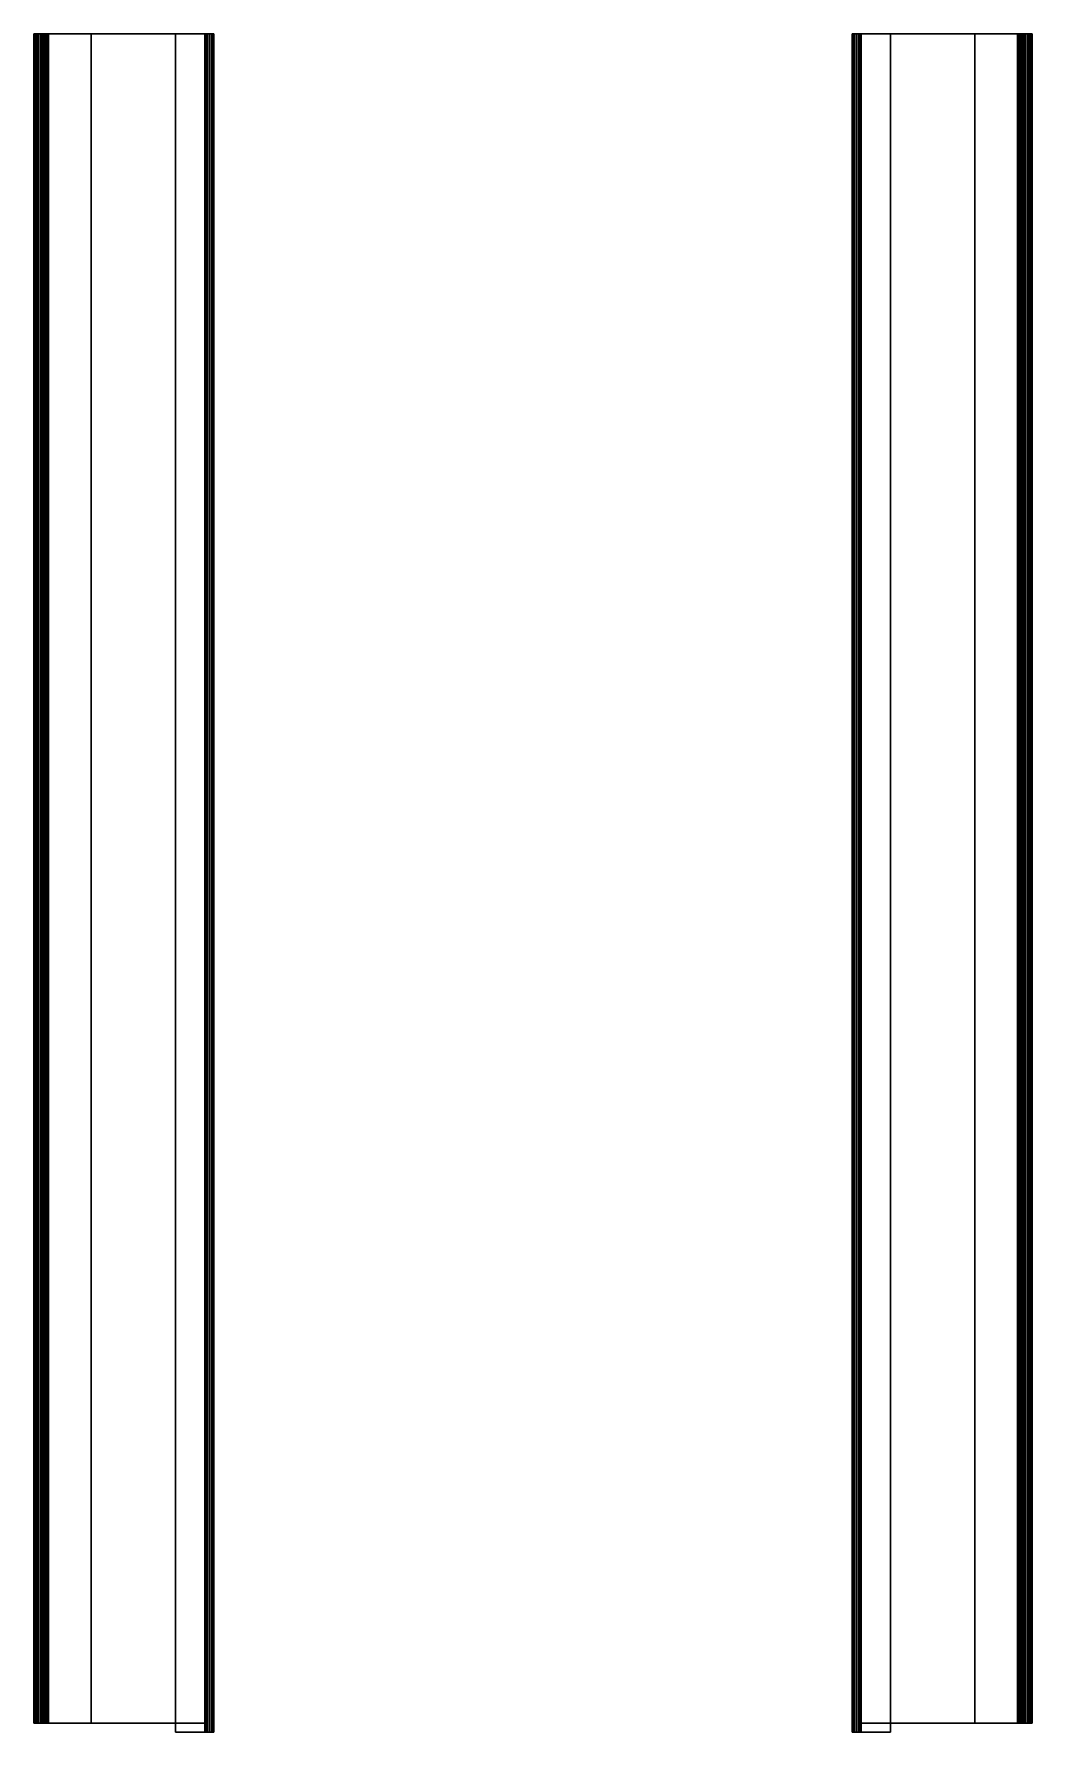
# Model space of a CAD drawing. Header units: inches. Extents: x 0 to 227, y 0 to 386.
import ezdxf

# ---------------------------------------------------------------- set-up
doc = ezdxf.new("R2010")
doc.units = ezdxf.units.IN
doc.header["$MEASUREMENT"] = 0
doc.layers.add('ACESSORIOS', color=252, linetype='CONTINUOUS')

msp = doc.modelspace()

# ---------------------------------------------------------------- linework, layer by layer
at = {"layer": 'ACESSORIOS'}
for points in [[(0, 386, 4.49), (0, 386, 12.91), (0, 2, 12.91), (0, 2, 4.49)], [(0, 2, 49), (0, 2, 45.79), (0, 386, 45.79), (0, 386, 49)], [(1.49, 386, 49), (0, 386, 49), (0, 2, 49), (1.49, 2, 49)], [(1.49, 386, 49), (1.49, 2, 49), (0, 2, 49), (0, 386, 49)], [(1.49, 386, 4.49), (0, 386, 4.49), (0, 386, 12.91), (1.49, 386, 12.91)], [(0, 386, 45.79), (0, 386, 49), (1.49, 386, 49), (1.49, 386, 45.79)], [(1, 2, 15), (1, 386, 15), (1, 386, 43.7), (1, 2, 43.7)], [(1, 386, 15), (1, 386, 43.7), (2.48, 386, 43.7), (2.48, 386, 15)], [(1.49, 386, 4.49), (1.49, 386, 12.91), (1.49, 2, 12.91), (1.49, 2, 4.49)], [(1.49, 2, 49), (1.49, 2, 45.79), (1.49, 386, 45.79), (1.49, 386, 49)], [(2.48, 2, 15), (2.48, 386, 15), (2.48, 386, 43.7), (2.48, 2, 43.7)], [(38.82, 386, 2.98), (2.99, 386, 2.99), (2.99, 2, 2.99), (38.82, 2, 2.98)], [(38.82, 386, 1.5), (2.99, 386, 1.5), (2.99, 2, 1.5), (38.82, 2, 1.5)], [(38.82, 386, 2.98), (38.82, 386, 1.5), (2.99, 386, 1.5), (2.99, 386, 2.99)], [(12.99, 386), (3.29, 386), (3.29, 2), (12.99, 2)], [(3.29, 386, 1.5), (12.99, 386, 1.5), (12.99, 386), (3.29, 386)], [(3.29, 2), (3.29, 386), (3.29, 386, 1.5), (3.29, 2, 1.5)], [(12.99, 386, 1.5), (3.29, 386, 1.5), (3.29, 2, 1.5), (12.99, 2, 1.5)], [(12.99, 2), (12.99, 386), (12.99, 386, 1.5), (12.99, 2, 1.5)], [(38.82, 0, 15.1), (38.82, 386, 15.1), (32.2, 386, 15.1), (32.2, 0, 15.1)], [(38.82, 0, 13.62), (38.82, 386, 13.61), (32.2, 386, 13.61), (32.2, 0, 13.61)], [(32.2, 0, 13.61), (32.2, 0, 15.1), (32.2, 386, 15.1), (32.2, 386, 13.61)], [(32.2, 386, 13.61), (32.2, 386, 15.1), (38.82, 386, 15.1), (38.82, 386, 13.62)], [(39.41, 0, 13.01), (39.41, 0, 3.59), (39.41, 386, 3.59), (39.41, 386, 13.01)], [(39.41, 386, 13.01), (40.9, 386, 13.01), (40.9, 386, 3.59), (39.41, 386, 3.59)], [(40.9, 0, 13.01), (40.9, 0, 3.59), (40.9, 386, 3.59), (40.9, 386, 13.01)], [(186.02, 0, 13.01), (186.02, 0, 3.59), (186.02, 386, 3.59), (186.02, 386, 13.01)], [(187.51, 386, 13.01), (186.02, 386, 13.01), (186.02, 386, 3.59), (187.51, 386, 3.59)], [(187.51, 0, 13.01), (187.51, 0, 3.59), (187.52, 386, 3.59), (187.52, 386, 13.01)], [(188.11, 0, 15.1), (188.11, 386, 15.1), (194.72, 386, 15.1), (194.72, 0, 15.1)], [(188.11, 0, 13.62), (188.11, 386, 13.61), (194.72, 386, 13.61), (194.72, 0, 13.61)], [(188.11, 386, 2.98), (223.94, 386, 2.99), (223.94, 2, 2.99), (188.11, 2, 2.98)], [(188.11, 386, 1.5), (223.94, 386, 1.5), (223.94, 2, 1.5), (188.11, 2, 1.5)], [(194.72, 386, 13.61), (194.72, 386, 15.1), (188.11, 386, 15.1), (188.11, 386, 13.62)], [(188.11, 386, 2.98), (188.11, 386, 1.5), (223.94, 386, 1.5), (223.94, 386, 2.99)], [(194.72, 0, 13.61), (194.72, 0, 15.1), (194.72, 386, 15.1), (194.72, 386, 13.61)], [(213.94, 2), (213.94, 386), (213.94, 386, 1.5), (213.94, 2, 1.5)], [(213.94, 386, 1.5), (223.64, 386, 1.5), (223.64, 386), (213.94, 386)], [(223.64, 386), (213.94, 386), (213.94, 2), (223.64, 2)], [(223.64, 386, 1.5), (213.94, 386, 1.5), (213.94, 2, 1.5), (223.64, 2, 1.5)], [(223.64, 2), (223.64, 386), (223.64, 386, 1.5), (223.64, 2, 1.5)], [(224.44, 2, 15), (224.44, 386, 15), (224.44, 386, 43.7), (224.44, 2, 43.7)], [(225.92, 386, 15), (225.92, 386, 43.7), (224.44, 386, 43.7), (224.44, 386, 15)], [(225.44, 386, 4.49), (225.44, 386, 12.91), (225.44, 2, 12.91), (225.44, 2, 4.49)], [(225.44, 2, 49), (225.44, 2, 45.79), (225.44, 386, 45.79), (225.44, 386, 49)], [(225.44, 386, 49), (226.92, 386, 49), (226.92, 2, 49), (225.44, 2, 49)], [(225.44, 386, 49), (225.44, 2, 49), (226.92, 2, 49), (226.92, 386, 49)], [(225.44, 386, 4.49), (226.92, 386, 4.49), (226.92, 386, 12.91), (225.44, 386, 12.91)], [(226.92, 386, 45.79), (226.92, 386, 49), (225.44, 386, 49), (225.44, 386, 45.79)], [(225.92, 2, 15), (225.92, 386, 15), (225.92, 386, 43.7), (225.92, 2, 43.7)], [(226.92, 386, 4.49), (226.92, 386, 12.91), (226.92, 2, 12.91), (226.92, 2, 4.49)], [(226.92, 2, 49), (226.92, 2, 45.79), (226.92, 386, 45.79), (226.92, 386, 49)], [(1.49, 2, 4.49), (0, 2, 4.49), (0, 2, 12.91), (1.49, 2, 12.91)], [(0, 2, 45.79), (0, 2, 49), (1.49, 2, 49), (1.49, 2, 45.79)], [(1, 2, 15), (1, 2, 43.7), (2.48, 2, 43.7), (2.48, 2, 15)], [(38.82, 2, 2.98), (38.82, 2, 1.5), (2.99, 2, 1.5), (2.99, 2, 2.99)], [(3.29, 2, 1.5), (12.99, 2, 1.5), (12.99, 2), (3.29, 2)], [(38.82, 0, 2.98), (38.82, 2, 2.98), (38.82, 2, 1.5), (38.82, 0, 1.5)], [(188.11, 2, 2.98), (188.11, 2, 1.5), (223.94, 2, 1.5), (223.94, 2, 2.99)], [(188.11, 2, 1.5), (188.11, 0, 1.5), (188.11, 0, 2.98), (188.11, 2, 2.98)], [(213.94, 2, 1.5), (223.64, 2, 1.5), (223.64, 2), (213.94, 2)], [(225.92, 2, 15), (225.92, 2, 43.7), (224.44, 2, 43.7), (224.44, 2, 15)], [(225.44, 2, 4.49), (226.92, 2, 4.49), (226.92, 2, 12.91), (225.44, 2, 12.91)], [(226.92, 2, 45.79), (226.92, 2, 49), (225.44, 2, 49), (225.44, 2, 45.79)], [(32.2, 0, 13.61), (32.2, 0, 15.1), (38.82, 0, 15.1), (38.82, 0, 13.62)], [(39.41, 0, 13.01), (40.9, 0, 13.01), (40.9, 0, 3.59), (39.41, 0, 3.59)], [(187.51, 0, 13.01), (186.02, 0, 13.01), (186.02, 0, 3.59), (187.51, 0, 3.59)], [(194.72, 0, 13.61), (194.72, 0, 15.1), (188.11, 0, 15.1), (188.11, 0, 13.62)]]:
    msp.add_3dface(points, dxfattribs=at)

# ---------------------------------------------------------------- meshes
mesh = msp.add_polymesh((2, 7), dxfattribs=at)
for k, corner in enumerate([(2.99, 386, 2.99), (2.6, 386, 3.04), (2.24, 386, 3.19), (1.92, 386, 3.42), (1.69, 386, 3.73), (1.54, 386, 4.1), (1.49, 386, 4.49), (2.99, 386, 1.5), (2.21, 386, 1.6), (1.49, 386, 1.9), (0.87, 386, 2.37), (0.4, 386, 2.99), (0.1, 386, 3.71), (0, 386, 4.49)]):
    mesh.set_mesh_vertex(divmod(k, 7), corner)
mesh = msp.add_polymesh((2, 7), dxfattribs=at)
for k, corner in enumerate([(1.49, 386, 12.91), (1.49, 386, 13), (1.51, 386, 13.09), (1.54, 386, 13.17), (1.59, 386, 13.25), (1.64, 386, 13.32), (1.71, 386, 13.38), (0, 386, 12.91), (0.02, 386, 13.22), (0.09, 386, 13.52), (0.2, 386, 13.81), (0.36, 386, 14.08), (0.55, 386, 14.32), (0.78, 386, 14.53)]):
    mesh.set_mesh_vertex(divmod(k, 7), corner)
mesh = msp.add_polymesh((2, 7), dxfattribs=at)
for k, corner in enumerate([(0.78, 386, 44.17), (0.55, 386, 44.38), (0.36, 386, 44.62), (0.2, 386, 44.89), (0.09, 386, 45.18), (0.02, 386, 45.48), (0, 386, 45.79), (1.71, 386, 45.32), (1.64, 386, 45.38), (1.59, 386, 45.45), (1.54, 386, 45.53), (1.51, 386, 45.61), (1.49, 386, 45.7), (1.49, 386, 45.79)]):
    mesh.set_mesh_vertex(divmod(k, 7), corner)
mesh = msp.add_polymesh((2, 7), dxfattribs=at)
for k, corner in enumerate([(2.99, 2, 1.5), (2.21, 2, 1.6), (1.49, 2, 1.9), (0.87, 2, 2.37), (0.4, 2, 2.99), (0.1, 2, 3.71), (0, 2, 4.49), (2.99, 386, 1.5), (2.21, 386, 1.6), (1.49, 386, 1.9), (0.87, 386, 2.37), (0.4, 386, 2.99), (0.1, 386, 3.71), (0, 386, 4.49)]):
    mesh.set_mesh_vertex(divmod(k, 7), corner)
mesh = msp.add_polymesh((2, 7), dxfattribs=at)
for k, corner in enumerate([(0, 386, 12.91), (0.02, 386, 13.22), (0.09, 386, 13.52), (0.2, 386, 13.81), (0.36, 386, 14.08), (0.55, 386, 14.32), (0.78, 386, 14.53), (0, 2, 12.91), (0.02, 2, 13.22), (0.09, 2, 13.52), (0.2, 2, 13.81), (0.36, 2, 14.08), (0.55, 2, 14.32), (0.78, 2, 14.53)]):
    mesh.set_mesh_vertex(divmod(k, 7), corner)
mesh = msp.add_polymesh((2, 7), dxfattribs=at)
for k, corner in enumerate([(0, 2, 45.79), (0.02, 2, 45.48), (0.09, 2, 45.18), (0.2, 2, 44.89), (0.36, 2, 44.62), (0.55, 2, 44.38), (0.78, 2, 44.17), (0, 386, 45.79), (0.02, 386, 45.48), (0.09, 386, 45.18), (0.2, 386, 44.89), (0.36, 386, 44.62), (0.55, 386, 44.38), (0.78, 386, 44.17)]):
    mesh.set_mesh_vertex(divmod(k, 7), corner)
mesh = msp.add_polymesh((2, 7), dxfattribs=at)
for k, corner in enumerate([(0.78, 386, 14.53), (0.84, 386, 14.59), (0.9, 386, 14.66), (0.94, 386, 14.74), (0.97, 386, 14.82), (0.99, 386, 14.91), (1, 386, 15), (1.71, 386, 13.38), (1.93, 386, 13.59), (2.13, 386, 13.83), (2.28, 386, 14.1), (2.39, 386, 14.39), (2.46, 386, 14.69), (2.48, 386, 15)]):
    mesh.set_mesh_vertex(divmod(k, 7), corner)
mesh = msp.add_polymesh((2, 7), dxfattribs=at)
for k, corner in enumerate([(2.48, 386, 43.7), (2.46, 386, 44.01), (2.39, 386, 44.31), (2.28, 386, 44.6), (2.13, 386, 44.87), (1.93, 386, 45.11), (1.71, 386, 45.32), (1, 386, 43.7), (0.99, 386, 43.79), (0.97, 386, 43.88), (0.94, 386, 43.96), (0.9, 386, 44.04), (0.84, 386, 44.11), (0.78, 386, 44.17)]):
    mesh.set_mesh_vertex(divmod(k, 7), corner)
mesh = msp.add_polymesh((2, 7), dxfattribs=at)
for k, corner in enumerate([(1, 2, 15), (0.99, 2, 14.91), (0.97, 2, 14.82), (0.94, 2, 14.74), (0.9, 2, 14.66), (0.84, 2, 14.59), (0.78, 2, 14.53), (1, 386, 15), (0.99, 386, 14.91), (0.97, 386, 14.82), (0.94, 386, 14.74), (0.9, 386, 14.66), (0.84, 386, 14.59), (0.78, 386, 14.53)]):
    mesh.set_mesh_vertex(divmod(k, 7), corner)
mesh = msp.add_polymesh((2, 7), dxfattribs=at)
for k, corner in enumerate([(0.78, 386, 44.17), (0.84, 386, 44.11), (0.9, 386, 44.04), (0.94, 386, 43.96), (0.97, 386, 43.88), (0.99, 386, 43.79), (1, 386, 43.7), (0.78, 2, 44.17), (0.84, 2, 44.11), (0.9, 2, 44.04), (0.94, 2, 43.96), (0.97, 2, 43.88), (0.99, 2, 43.79), (1, 2, 43.7)]):
    mesh.set_mesh_vertex(divmod(k, 7), corner)
mesh = msp.add_polymesh((2, 7), dxfattribs=at)
for k, corner in enumerate([(2.99, 386, 2.99), (2.6, 386, 3.04), (2.24, 386, 3.19), (1.92, 386, 3.42), (1.69, 386, 3.73), (1.54, 386, 4.1), (1.49, 386, 4.49), (2.99, 2, 2.99), (2.6, 2, 3.04), (2.24, 2, 3.19), (1.92, 2, 3.42), (1.69, 2, 3.73), (1.54, 2, 4.1), (1.49, 2, 4.49)]):
    mesh.set_mesh_vertex(divmod(k, 7), corner)
mesh = msp.add_polymesh((2, 7), dxfattribs=at)
for k, corner in enumerate([(1.49, 2, 45.79), (1.49, 2, 45.7), (1.51, 2, 45.61), (1.54, 2, 45.53), (1.59, 2, 45.45), (1.64, 2, 45.38), (1.71, 2, 45.32), (1.49, 386, 45.79), (1.49, 386, 45.7), (1.51, 386, 45.61), (1.54, 386, 45.53), (1.59, 386, 45.45), (1.64, 386, 45.38), (1.71, 386, 45.32)]):
    mesh.set_mesh_vertex(divmod(k, 7), corner)
mesh = msp.add_polymesh((2, 7), dxfattribs=at)
for k, corner in enumerate([(1.71, 2, 13.38), (1.64, 2, 13.32), (1.59, 2, 13.25), (1.54, 2, 13.17), (1.51, 2, 13.09), (1.49, 2, 13), (1.49, 2, 12.91), (1.71, 386, 13.38), (1.64, 386, 13.32), (1.59, 386, 13.25), (1.54, 386, 13.17), (1.51, 386, 13.09), (1.49, 386, 13), (1.49, 386, 12.91)]):
    mesh.set_mesh_vertex(divmod(k, 7), corner)
mesh = msp.add_polymesh((2, 7), dxfattribs=at)
for k, corner in enumerate([(2.48, 386, 15), (2.46, 386, 14.69), (2.39, 386, 14.39), (2.28, 386, 14.1), (2.13, 386, 13.83), (1.93, 386, 13.59), (1.71, 386, 13.38), (2.48, 2, 15), (2.46, 2, 14.69), (2.39, 2, 14.39), (2.28, 2, 14.1), (2.13, 2, 13.83), (1.93, 2, 13.59), (1.71, 2, 13.38)]):
    mesh.set_mesh_vertex(divmod(k, 7), corner)
mesh = msp.add_polymesh((2, 7), dxfattribs=at)
for k, corner in enumerate([(1.71, 386, 45.32), (1.93, 386, 45.11), (2.13, 386, 44.87), (2.28, 386, 44.6), (2.39, 386, 44.31), (2.46, 386, 44.01), (2.48, 386, 43.7), (1.71, 2, 45.32), (1.93, 2, 45.11), (2.13, 2, 44.87), (2.28, 2, 44.6), (2.39, 2, 44.31), (2.46, 2, 44.01), (2.48, 2, 43.7)]):
    mesh.set_mesh_vertex(divmod(k, 7), corner)
mesh = msp.add_polymesh((2, 7), dxfattribs=at)
for k, corner in enumerate([(38.82, 386, 13.62), (38.97, 386, 13.59), (39.12, 386, 13.53), (39.24, 386, 13.44), (39.33, 386, 13.31), (39.39, 386, 13.17), (39.41, 386, 13.01), (38.82, 386, 15.1), (39.35, 386, 15.03), (39.86, 386, 14.82), (40.29, 386, 14.49), (40.62, 386, 14.06), (40.83, 386, 13.55), (40.9, 386, 13.01)]):
    mesh.set_mesh_vertex(divmod(k, 7), corner)
mesh = msp.add_polymesh((2, 7), dxfattribs=at)
for k, corner in enumerate([(38.82, 386, 2.98), (38.97, 386, 3.01), (39.12, 386, 3.07), (39.24, 386, 3.16), (39.33, 386, 3.28), (39.39, 386, 3.43), (39.41, 386, 3.59), (38.82, 386, 1.5), (39.35, 386, 1.57), (39.86, 386, 1.78), (40.29, 386, 2.11), (40.62, 386, 2.54), (40.83, 386, 3.05), (40.9, 386, 3.59)]):
    mesh.set_mesh_vertex(divmod(k, 7), corner)
mesh = msp.add_polymesh((2, 7), dxfattribs=at)
for k, corner in enumerate([(38.82, 0, 15.1), (39.35, 0, 15.03), (39.86, 0, 14.82), (40.29, 0, 14.49), (40.62, 0, 14.06), (40.83, 0, 13.55), (40.9, 0, 13.01), (38.82, 386, 15.1), (39.35, 386, 15.03), (39.86, 386, 14.82), (40.29, 386, 14.49), (40.62, 386, 14.06), (40.83, 386, 13.55), (40.9, 386, 13.01)]):
    mesh.set_mesh_vertex(divmod(k, 7), corner)
mesh = msp.add_polymesh((2, 7), dxfattribs=at)
for k, corner in enumerate([(38.82, 386, 13.62), (38.97, 386, 13.59), (39.12, 386, 13.53), (39.24, 386, 13.44), (39.33, 386, 13.31), (39.39, 386, 13.17), (39.41, 386, 13.01), (38.82, 0, 13.62), (38.97, 0, 13.59), (39.12, 0, 13.53), (39.24, 0, 13.44), (39.33, 0, 13.31), (39.39, 0, 13.17), (39.41, 0, 13.01)]):
    mesh.set_mesh_vertex(divmod(k, 7), corner)
mesh = msp.add_polymesh((2, 7), dxfattribs=at)
for k, corner in enumerate([(38.82, 0, 2.98), (38.97, 0, 3.01), (39.12, 0, 3.07), (39.24, 0, 3.16), (39.33, 0, 3.28), (39.39, 0, 3.43), (39.41, 0, 3.59), (38.82, 386, 2.98), (38.97, 386, 3.01), (39.12, 386, 3.07), (39.24, 386, 3.16), (39.33, 386, 3.28), (39.39, 386, 3.43), (39.41, 386, 3.59)]):
    mesh.set_mesh_vertex(divmod(k, 7), corner)
mesh = msp.add_polymesh((2, 7), dxfattribs=at)
for k, corner in enumerate([(38.82, 386, 1.5), (39.35, 386, 1.57), (39.86, 386, 1.78), (40.29, 386, 2.11), (40.62, 386, 2.54), (40.83, 386, 3.05), (40.9, 386, 3.59), (38.82, 0, 1.5), (39.35, 0, 1.57), (39.86, 0, 1.78), (40.29, 0, 2.11), (40.62, 0, 2.54), (40.83, 0, 3.05), (40.9, 0, 3.59)]):
    mesh.set_mesh_vertex(divmod(k, 7), corner)
mesh = msp.add_polymesh((2, 7), dxfattribs=at)
for k, corner in enumerate([(188.11, 386, 13.62), (187.95, 386, 13.59), (187.81, 386, 13.53), (187.68, 386, 13.44), (187.59, 386, 13.31), (187.53, 386, 13.17), (187.51, 386, 13.01), (188.11, 386, 15.1), (187.57, 386, 15.03), (187.07, 386, 14.82), (186.63, 386, 14.49), (186.3, 386, 14.06), (186.09, 386, 13.55), (186.02, 386, 13.01)]):
    mesh.set_mesh_vertex(divmod(k, 7), corner)
mesh = msp.add_polymesh((2, 7), dxfattribs=at)
for k, corner in enumerate([(188.11, 386, 2.98), (187.95, 386, 3.01), (187.81, 386, 3.07), (187.68, 386, 3.16), (187.59, 386, 3.28), (187.53, 386, 3.43), (187.51, 386, 3.59), (188.11, 386, 1.5), (187.57, 386, 1.57), (187.07, 386, 1.78), (186.63, 386, 2.11), (186.3, 386, 2.54), (186.09, 386, 3.05), (186.02, 386, 3.59)]):
    mesh.set_mesh_vertex(divmod(k, 7), corner)
mesh = msp.add_polymesh((2, 7), dxfattribs=at)
for k, corner in enumerate([(188.11, 0, 15.1), (187.57, 0, 15.03), (187.07, 0, 14.82), (186.63, 0, 14.49), (186.3, 0, 14.06), (186.09, 0, 13.55), (186.02, 0, 13.01), (188.11, 386, 15.1), (187.57, 386, 15.03), (187.07, 386, 14.82), (186.63, 386, 14.49), (186.3, 386, 14.06), (186.09, 386, 13.55), (186.02, 386, 13.01)]):
    mesh.set_mesh_vertex(divmod(k, 7), corner)
mesh = msp.add_polymesh((2, 7), dxfattribs=at)
for k, corner in enumerate([(188.11, 386, 1.5), (187.57, 386, 1.57), (187.07, 386, 1.78), (186.63, 386, 2.11), (186.3, 386, 2.54), (186.09, 386, 3.05), (186.02, 386, 3.59), (188.11, 0, 1.5), (187.57, 0, 1.57), (187.07, 0, 1.78), (186.63, 0, 2.11), (186.3, 0, 2.54), (186.09, 0, 3.05), (186.02, 0, 3.59)]):
    mesh.set_mesh_vertex(divmod(k, 7), corner)
mesh = msp.add_polymesh((2, 7), dxfattribs=at)
for k, corner in enumerate([(188.11, 386, 13.62), (187.95, 386, 13.59), (187.81, 386, 13.53), (187.68, 386, 13.44), (187.59, 386, 13.31), (187.53, 386, 13.17), (187.51, 386, 13.01), (188.11, 0, 13.62), (187.95, 0, 13.59), (187.81, 0, 13.53), (187.68, 0, 13.44), (187.59, 0, 13.31), (187.53, 0, 13.17), (187.51, 0, 13.01)]):
    mesh.set_mesh_vertex(divmod(k, 7), corner)
mesh = msp.add_polymesh((2, 7), dxfattribs=at)
for k, corner in enumerate([(188.11, 0, 2.98), (187.95, 0, 3.01), (187.81, 0, 3.07), (187.68, 0, 3.16), (187.59, 0, 3.28), (187.53, 0, 3.43), (187.51, 0, 3.59), (188.11, 386, 2.98), (187.95, 386, 3.01), (187.81, 386, 3.07), (187.68, 386, 3.16), (187.59, 386, 3.28), (187.53, 386, 3.43), (187.51, 386, 3.59)]):
    mesh.set_mesh_vertex(divmod(k, 7), corner)
mesh = msp.add_polymesh((2, 7), dxfattribs=at)
for k, corner in enumerate([(223.94, 386, 2.99), (224.33, 386, 3.04), (224.69, 386, 3.19), (225, 386, 3.42), (225.24, 386, 3.73), (225.39, 386, 4.1), (225.44, 386, 4.49), (223.94, 386, 1.5), (224.71, 386, 1.6), (225.43, 386, 1.9), (226.05, 386, 2.37), (226.52, 386, 2.99), (226.82, 386, 3.71), (226.92, 386, 4.49)]):
    mesh.set_mesh_vertex(divmod(k, 7), corner)
mesh = msp.add_polymesh((2, 7), dxfattribs=at)
for k, corner in enumerate([(223.94, 2, 1.5), (224.71, 2, 1.6), (225.43, 2, 1.9), (226.05, 2, 2.37), (226.52, 2, 2.99), (226.82, 2, 3.71), (226.92, 2, 4.49), (223.94, 386, 1.5), (224.71, 386, 1.6), (225.43, 386, 1.9), (226.05, 386, 2.37), (226.52, 386, 2.99), (226.82, 386, 3.71), (226.92, 386, 4.49)]):
    mesh.set_mesh_vertex(divmod(k, 7), corner)
mesh = msp.add_polymesh((2, 7), dxfattribs=at)
for k, corner in enumerate([(223.94, 386, 2.99), (224.33, 386, 3.04), (224.69, 386, 3.19), (225, 386, 3.42), (225.24, 386, 3.73), (225.39, 386, 4.1), (225.44, 386, 4.49), (223.94, 2, 2.99), (224.33, 2, 3.04), (224.69, 2, 3.19), (225, 2, 3.42), (225.24, 2, 3.73), (225.39, 2, 4.1), (225.44, 2, 4.49)]):
    mesh.set_mesh_vertex(divmod(k, 7), corner)
mesh = msp.add_polymesh((2, 7), dxfattribs=at)
for k, corner in enumerate([(226.15, 386, 14.53), (226.08, 386, 14.59), (226.03, 386, 14.66), (225.98, 386, 14.74), (225.95, 386, 14.82), (225.93, 386, 14.91), (225.92, 386, 15), (225.21, 386, 13.38), (224.99, 386, 13.59), (224.8, 386, 13.83), (224.64, 386, 14.1), (224.53, 386, 14.39), (224.46, 386, 14.69), (224.44, 386, 15)]):
    mesh.set_mesh_vertex(divmod(k, 7), corner)
mesh = msp.add_polymesh((2, 7), dxfattribs=at)
for k, corner in enumerate([(224.44, 386, 43.7), (224.46, 386, 44.01), (224.53, 386, 44.31), (224.64, 386, 44.6), (224.8, 386, 44.87), (224.99, 386, 45.11), (225.21, 386, 45.32), (225.92, 386, 43.7), (225.93, 386, 43.79), (225.95, 386, 43.88), (225.98, 386, 43.96), (226.03, 386, 44.04), (226.08, 386, 44.11), (226.15, 386, 44.17)]):
    mesh.set_mesh_vertex(divmod(k, 7), corner)
mesh = msp.add_polymesh((2, 7), dxfattribs=at)
for k, corner in enumerate([(224.44, 386, 15), (224.46, 386, 14.69), (224.53, 386, 14.39), (224.64, 386, 14.1), (224.8, 386, 13.83), (224.99, 386, 13.59), (225.21, 386, 13.38), (224.44, 2, 15), (224.46, 2, 14.69), (224.53, 2, 14.39), (224.64, 2, 14.1), (224.8, 2, 13.83), (224.99, 2, 13.59), (225.21, 2, 13.38)]):
    mesh.set_mesh_vertex(divmod(k, 7), corner)
mesh = msp.add_polymesh((2, 7), dxfattribs=at)
for k, corner in enumerate([(225.21, 386, 45.32), (224.99, 386, 45.11), (224.8, 386, 44.87), (224.64, 386, 44.6), (224.53, 386, 44.31), (224.46, 386, 44.01), (224.44, 386, 43.7), (225.21, 2, 45.32), (224.99, 2, 45.11), (224.8, 2, 44.87), (224.64, 2, 44.6), (224.53, 2, 44.31), (224.46, 2, 44.01), (224.44, 2, 43.7)]):
    mesh.set_mesh_vertex(divmod(k, 7), corner)
mesh = msp.add_polymesh((2, 7), dxfattribs=at)
for k, corner in enumerate([(225.44, 386, 12.91), (225.43, 386, 13), (225.41, 386, 13.09), (225.38, 386, 13.17), (225.34, 386, 13.25), (225.28, 386, 13.32), (225.21, 386, 13.38), (226.92, 386, 12.91), (226.9, 386, 13.22), (226.83, 386, 13.52), (226.72, 386, 13.81), (226.57, 386, 14.08), (226.37, 386, 14.32), (226.15, 386, 14.53)]):
    mesh.set_mesh_vertex(divmod(k, 7), corner)
mesh = msp.add_polymesh((2, 7), dxfattribs=at)
for k, corner in enumerate([(226.15, 386, 44.17), (226.37, 386, 44.38), (226.57, 386, 44.62), (226.72, 386, 44.89), (226.83, 386, 45.18), (226.9, 386, 45.48), (226.92, 386, 45.79), (225.21, 386, 45.32), (225.28, 386, 45.38), (225.34, 386, 45.45), (225.38, 386, 45.53), (225.41, 386, 45.61), (225.43, 386, 45.7), (225.44, 386, 45.79)]):
    mesh.set_mesh_vertex(divmod(k, 7), corner)
mesh = msp.add_polymesh((2, 7), dxfattribs=at)
for k, corner in enumerate([(225.44, 2, 45.79), (225.43, 2, 45.7), (225.41, 2, 45.61), (225.38, 2, 45.53), (225.34, 2, 45.45), (225.28, 2, 45.38), (225.21, 2, 45.32), (225.44, 386, 45.79), (225.43, 386, 45.7), (225.41, 386, 45.61), (225.38, 386, 45.53), (225.34, 386, 45.45), (225.28, 386, 45.38), (225.21, 386, 45.32)]):
    mesh.set_mesh_vertex(divmod(k, 7), corner)
mesh = msp.add_polymesh((2, 7), dxfattribs=at)
for k, corner in enumerate([(225.21, 2, 13.38), (225.28, 2, 13.32), (225.34, 2, 13.25), (225.38, 2, 13.17), (225.41, 2, 13.09), (225.43, 2, 13), (225.44, 2, 12.91), (225.21, 386, 13.38), (225.28, 386, 13.32), (225.34, 386, 13.25), (225.38, 386, 13.17), (225.41, 386, 13.09), (225.43, 386, 13), (225.44, 386, 12.91)]):
    mesh.set_mesh_vertex(divmod(k, 7), corner)
mesh = msp.add_polymesh((2, 7), dxfattribs=at)
for k, corner in enumerate([(225.92, 2, 15), (225.93, 2, 14.91), (225.95, 2, 14.82), (225.98, 2, 14.74), (226.03, 2, 14.66), (226.08, 2, 14.59), (226.15, 2, 14.53), (225.92, 386, 15), (225.93, 386, 14.91), (225.95, 386, 14.82), (225.98, 386, 14.74), (226.03, 386, 14.66), (226.08, 386, 14.59), (226.15, 386, 14.53)]):
    mesh.set_mesh_vertex(divmod(k, 7), corner)
mesh = msp.add_polymesh((2, 7), dxfattribs=at)
for k, corner in enumerate([(226.15, 386, 44.17), (226.08, 386, 44.11), (226.03, 386, 44.04), (225.98, 386, 43.96), (225.95, 386, 43.88), (225.93, 386, 43.79), (225.92, 386, 43.7), (226.15, 2, 44.17), (226.08, 2, 44.11), (226.03, 2, 44.04), (225.98, 2, 43.96), (225.95, 2, 43.88), (225.93, 2, 43.79), (225.92, 2, 43.7)]):
    mesh.set_mesh_vertex(divmod(k, 7), corner)
mesh = msp.add_polymesh((2, 7), dxfattribs=at)
for k, corner in enumerate([(226.92, 386, 12.91), (226.9, 386, 13.22), (226.83, 386, 13.52), (226.72, 386, 13.81), (226.57, 386, 14.08), (226.37, 386, 14.32), (226.15, 386, 14.53), (226.92, 2, 12.91), (226.9, 2, 13.22), (226.83, 2, 13.52), (226.72, 2, 13.81), (226.57, 2, 14.08), (226.37, 2, 14.32), (226.15, 2, 14.53)]):
    mesh.set_mesh_vertex(divmod(k, 7), corner)
mesh = msp.add_polymesh((2, 7), dxfattribs=at)
for k, corner in enumerate([(226.92, 2, 45.79), (226.9, 2, 45.48), (226.83, 2, 45.18), (226.72, 2, 44.89), (226.57, 2, 44.62), (226.37, 2, 44.38), (226.15, 2, 44.17), (226.92, 386, 45.79), (226.9, 386, 45.48), (226.83, 386, 45.18), (226.72, 386, 44.89), (226.57, 386, 44.62), (226.37, 386, 44.38), (226.15, 386, 44.17)]):
    mesh.set_mesh_vertex(divmod(k, 7), corner)
mesh = msp.add_polymesh((2, 7), dxfattribs=at)
for k, corner in enumerate([(2.99, 2, 2.99), (2.6, 2, 3.04), (2.24, 2, 3.19), (1.92, 2, 3.42), (1.69, 2, 3.73), (1.54, 2, 4.1), (1.49, 2, 4.49), (2.99, 2, 1.5), (2.21, 2, 1.6), (1.49, 2, 1.9), (0.87, 2, 2.37), (0.4, 2, 2.99), (0.1, 2, 3.71), (0, 2, 4.49)]):
    mesh.set_mesh_vertex(divmod(k, 7), corner)
mesh = msp.add_polymesh((2, 7), dxfattribs=at)
for k, corner in enumerate([(1.49, 2, 12.91), (1.49, 2, 13), (1.51, 2, 13.09), (1.54, 2, 13.17), (1.59, 2, 13.25), (1.64, 2, 13.32), (1.71, 2, 13.38), (0, 2, 12.91), (0.02, 2, 13.22), (0.09, 2, 13.52), (0.2, 2, 13.81), (0.36, 2, 14.08), (0.55, 2, 14.32), (0.78, 2, 14.53)]):
    mesh.set_mesh_vertex(divmod(k, 7), corner)
mesh = msp.add_polymesh((2, 7), dxfattribs=at)
for k, corner in enumerate([(0.78, 2, 44.17), (0.55, 2, 44.38), (0.36, 2, 44.62), (0.2, 2, 44.89), (0.09, 2, 45.18), (0.02, 2, 45.48), (0, 2, 45.79), (1.71, 2, 45.32), (1.64, 2, 45.38), (1.59, 2, 45.45), (1.54, 2, 45.53), (1.51, 2, 45.61), (1.49, 2, 45.7), (1.49, 2, 45.79)]):
    mesh.set_mesh_vertex(divmod(k, 7), corner)
mesh = msp.add_polymesh((2, 7), dxfattribs=at)
for k, corner in enumerate([(0.78, 2, 14.53), (0.84, 2, 14.59), (0.9, 2, 14.66), (0.94, 2, 14.74), (0.97, 2, 14.82), (0.99, 2, 14.91), (1, 2, 15), (1.71, 2, 13.38), (1.93, 2, 13.59), (2.13, 2, 13.83), (2.28, 2, 14.1), (2.39, 2, 14.39), (2.46, 2, 14.69), (2.48, 2, 15)]):
    mesh.set_mesh_vertex(divmod(k, 7), corner)
mesh = msp.add_polymesh((2, 7), dxfattribs=at)
for k, corner in enumerate([(2.48, 2, 43.7), (2.46, 2, 44.01), (2.39, 2, 44.31), (2.28, 2, 44.6), (2.13, 2, 44.87), (1.93, 2, 45.11), (1.71, 2, 45.32), (1, 2, 43.7), (0.99, 2, 43.79), (0.97, 2, 43.88), (0.94, 2, 43.96), (0.9, 2, 44.04), (0.84, 2, 44.11), (0.78, 2, 44.17)]):
    mesh.set_mesh_vertex(divmod(k, 7), corner)
mesh = msp.add_polymesh((2, 7), dxfattribs=at)
for k, corner in enumerate([(223.94, 2, 2.99), (224.33, 2, 3.04), (224.69, 2, 3.19), (225, 2, 3.42), (225.24, 2, 3.73), (225.39, 2, 4.1), (225.44, 2, 4.49), (223.94, 2, 1.5), (224.71, 2, 1.6), (225.43, 2, 1.9), (226.05, 2, 2.37), (226.52, 2, 2.99), (226.82, 2, 3.71), (226.92, 2, 4.49)]):
    mesh.set_mesh_vertex(divmod(k, 7), corner)
mesh = msp.add_polymesh((2, 7), dxfattribs=at)
for k, corner in enumerate([(226.15, 2, 14.53), (226.08, 2, 14.59), (226.03, 2, 14.66), (225.98, 2, 14.74), (225.95, 2, 14.82), (225.93, 2, 14.91), (225.92, 2, 15), (225.21, 2, 13.38), (224.99, 2, 13.59), (224.8, 2, 13.83), (224.64, 2, 14.1), (224.53, 2, 14.39), (224.46, 2, 14.69), (224.44, 2, 15)]):
    mesh.set_mesh_vertex(divmod(k, 7), corner)
mesh = msp.add_polymesh((2, 7), dxfattribs=at)
for k, corner in enumerate([(224.44, 2, 43.7), (224.46, 2, 44.01), (224.53, 2, 44.31), (224.64, 2, 44.6), (224.8, 2, 44.87), (224.99, 2, 45.11), (225.21, 2, 45.32), (225.92, 2, 43.7), (225.93, 2, 43.79), (225.95, 2, 43.88), (225.98, 2, 43.96), (226.03, 2, 44.04), (226.08, 2, 44.11), (226.15, 2, 44.17)]):
    mesh.set_mesh_vertex(divmod(k, 7), corner)
mesh = msp.add_polymesh((2, 7), dxfattribs=at)
for k, corner in enumerate([(225.44, 2, 12.91), (225.43, 2, 13), (225.41, 2, 13.09), (225.38, 2, 13.17), (225.34, 2, 13.25), (225.28, 2, 13.32), (225.21, 2, 13.38), (226.92, 2, 12.91), (226.9, 2, 13.22), (226.83, 2, 13.52), (226.72, 2, 13.81), (226.57, 2, 14.08), (226.37, 2, 14.32), (226.15, 2, 14.53)]):
    mesh.set_mesh_vertex(divmod(k, 7), corner)
mesh = msp.add_polymesh((2, 7), dxfattribs=at)
for k, corner in enumerate([(226.15, 2, 44.17), (226.37, 2, 44.38), (226.57, 2, 44.62), (226.72, 2, 44.89), (226.83, 2, 45.18), (226.9, 2, 45.48), (226.92, 2, 45.79), (225.21, 2, 45.32), (225.28, 2, 45.38), (225.34, 2, 45.45), (225.38, 2, 45.53), (225.41, 2, 45.61), (225.43, 2, 45.7), (225.44, 2, 45.79)]):
    mesh.set_mesh_vertex(divmod(k, 7), corner)
mesh = msp.add_polymesh((2, 7), dxfattribs=at)
for k, corner in enumerate([(38.82, 0, 13.62), (38.97, 0, 13.59), (39.12, 0, 13.53), (39.24, 0, 13.44), (39.33, 0, 13.31), (39.39, 0, 13.17), (39.41, 0, 13.01), (38.82, 0, 15.1), (39.35, 0, 15.03), (39.86, 0, 14.82), (40.29, 0, 14.49), (40.62, 0, 14.06), (40.83, 0, 13.55), (40.9, 0, 13.01)]):
    mesh.set_mesh_vertex(divmod(k, 7), corner)
mesh = msp.add_polymesh((2, 7), dxfattribs=at)
for k, corner in enumerate([(38.82, 0, 2.98), (38.97, 0, 3.01), (39.12, 0, 3.07), (39.24, 0, 3.16), (39.33, 0, 3.28), (39.39, 0, 3.43), (39.41, 0, 3.59), (38.82, 0, 1.5), (39.35, 0, 1.57), (39.86, 0, 1.78), (40.29, 0, 2.11), (40.62, 0, 2.54), (40.83, 0, 3.05), (40.9, 0, 3.59)]):
    mesh.set_mesh_vertex(divmod(k, 7), corner)
mesh = msp.add_polymesh((2, 7), dxfattribs=at)
for k, corner in enumerate([(188.11, 0, 13.62), (187.95, 0, 13.59), (187.81, 0, 13.53), (187.68, 0, 13.44), (187.59, 0, 13.31), (187.53, 0, 13.17), (187.51, 0, 13.01), (188.11, 0, 15.1), (187.57, 0, 15.03), (187.07, 0, 14.82), (186.63, 0, 14.49), (186.3, 0, 14.06), (186.09, 0, 13.55), (186.02, 0, 13.01)]):
    mesh.set_mesh_vertex(divmod(k, 7), corner)
mesh = msp.add_polymesh((2, 7), dxfattribs=at)
for k, corner in enumerate([(188.11, 0, 2.98), (187.95, 0, 3.01), (187.81, 0, 3.07), (187.68, 0, 3.16), (187.59, 0, 3.28), (187.53, 0, 3.43), (187.51, 0, 3.59), (188.11, 0, 1.5), (187.57, 0, 1.57), (187.07, 0, 1.78), (186.63, 0, 2.11), (186.3, 0, 2.54), (186.09, 0, 3.05), (186.02, 0, 3.59)]):
    mesh.set_mesh_vertex(divmod(k, 7), corner)

doc.saveas('drawing.dxf')
